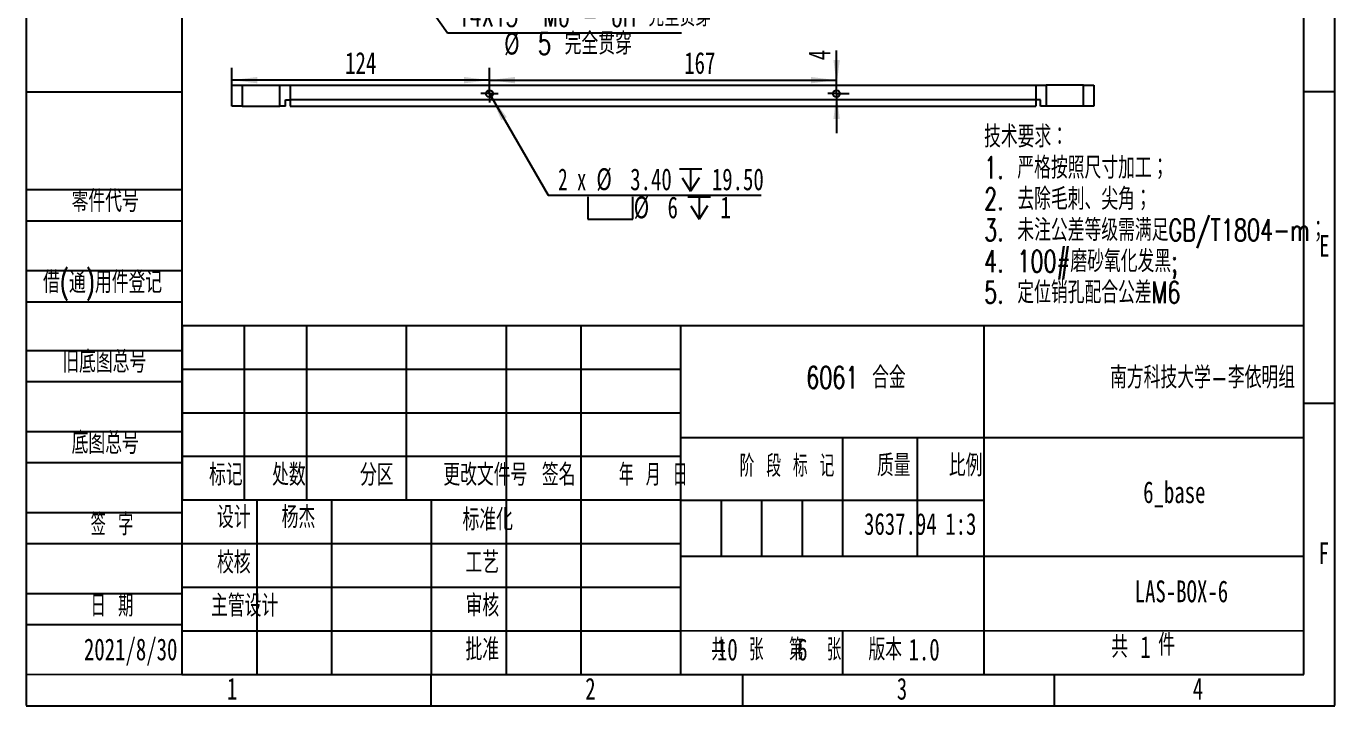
# Model space of a CAD drawing. Header units: millimetres. Extents: x 0 to 210, y 0 to 297.
# Drawn here: x 0 to 210, y 0 to 109 of the extents above; entities that cross this region are included whole.
import ezdxf

# ---------------------------------------------------------------- set-up
doc = ezdxf.new("R2010")
doc.units = ezdxf.units.MM
doc.layers.add('图框', color=7, linetype='Continuous')
doc.layers.add('图纸格式', color=7, linetype='Continuous')
doc.styles.add('SLDTEXTSTYLE0', font='TXT', dxfattribs={"width": 0.7, "bigfont": 'bigfont'})
doc.styles.add('SLDTEXTSTYLE1', font='TXT', dxfattribs={"width": 0.62, "bigfont": 'bigfont'})
doc.styles.add('SLDTEXTSTYLE2', font='TXT', dxfattribs={"width": 0.614286, "bigfont": 'bigfont'})
doc.styles.add('SLDTEXTSTYLE3', font='TXT', dxfattribs={"width": 0.6, "bigfont": 'bigfont'})
doc.styles.add('SLDTEXTSTYLE4', font='TXT', dxfattribs={"width": 0.633333, "bigfont": 'bigfont'})
doc.styles.add('SLDTEXTSTYLE5', font='TXT', dxfattribs={"width": 0.7})
doc.styles.add('SLDTEXTSTYLE7', font='TXT', dxfattribs={"width": 0.647368, "bigfont": 'bigfont'})
doc.styles.add('SLDTEXTSTYLE8', font='TXT', dxfattribs={"width": 0.633333})
doc.dimstyles.new('SLDDIMSTYLE0', dxfattribs={"dimtxt": 3.5, "dimasz": 4.08, "dimexe": 0, "dimexo": 0.0625, "dimgap": 0.875, "dimtad": 2, "dimlfac": 3, "dimrnd": 1e-09, "dimzin": 12, "dimdsep": 46, "dimtxsty": 'SLDTEXTSTYLE5', "dimsah": 1, "dimcen": 0.09, "dimadec": 0, "dimazin": 3, "dimtfac": 1, "dimtmove": 0, "dimatfit": 0, "dimfxl": 0, "dimfrac": 2, "dimtolj": 1, "dimtzin": 12, "dimarcsym": 0})
doc.dimstyles.new('SLDDIMSTYLE1', dxfattribs={"dimtxt": 3.5, "dimasz": 4.08, "dimexe": 0, "dimexo": 0.0625, "dimgap": 0.875, "dimtad": 2, "dimlfac": 3, "dimrnd": 1e-09, "dimzin": 12, "dimdsep": 46, "dimtxsty": 'SLDTEXTSTYLE5', "dimsah": 1, "dimcen": 0.09, "dimadec": 0, "dimazin": 3, "dimtfac": 1, "dimtofl": 0, "dimtmove": 0, "dimatfit": 3, "dimfxl": 0, "dimfrac": 2, "dimtolj": 1, "dimtzin": 12, "dimarcsym": 0})
doc.dimstyles.new('SLDDIMSTYLE4', dxfattribs={"dimtxt": 3.5, "dimasz": 4.08, "dimexe": 0, "dimexo": 0.0625, "dimgap": 0.875, "dimtad": 0, "dimtih": 1, "dimtoh": 1, "dimdec": 6, "dimlfac": 3, "dimrnd": 1e-09, "dimzin": 12, "dimdsep": 46, "dimtxsty": 'SLDTEXTSTYLE5', "dimblk1": 'NONE', "dimsah": 1, "dimcen": 0, "dimadec": 0, "dimazin": 3, "dimtfac": 1, "dimtmove": 0, "dimatfit": 3, "dimldrblk": 'NONE', "dimfxl": 0, "dimfrac": 2, "dimtolj": 1, "dimtzin": 12, "dimarcsym": 0})
doc.dimstyles.new('SLDDIMSTYLE5', dxfattribs={"dimtxt": 3.5, "dimasz": 4.08, "dimexe": 0, "dimexo": 0.0625, "dimgap": 0.875, "dimtad": 0, "dimtih": 1, "dimtoh": 1, "dimlfac": 3, "dimrnd": 1e-09, "dimzin": 4, "dimdsep": 46, "dimtxsty": 'SLDTEXTSTYLE5', "dimblk1": 'NONE', "dimsah": 1, "dimcen": 0, "dimadec": 0, "dimazin": 1, "dimtfac": 1, "dimtmove": 0, "dimatfit": 3, "dimldrblk": 'NONE', "dimfxl": 0, "dimfrac": 2, "dimtolj": 1, "dimtzin": 12, "dimarcsym": 0})

# ---------------------------------------------------------------- blocks, each defined once
blk = doc.blocks.new('SW_NOTE_0')
at = {"layer": '图纸格式', "color": 0, "char_height": 3.5, "attachment_point": 1, "style": 'SLDTEXTSTYLE0'}
for s, insert in [('技术要求：', (0, 4.51)), ('1. 严格按照尺寸加工；', (0, -0.49)), ('2. 去除毛刺、尖角；', (0, -5.49)), ('3. 未注公差等级需满足GB/T1804-m；', (0, -10.49)), ('4. 100#磨砂氧化发黑;', (0, -15.49)), ('5. 定位销孔配合公差M6', (0, -20.49))]:
    blk.add_mtext(s, dxfattribs=dict(at, insert=insert))
blk = doc.blocks.new('_D_19')
at = {"layer": '图纸格式'}
for p, q in [((55.87, 124.51), (56.83, 123.15)), ((56.83, 123.15), (67.61, 107.95)), ((67.61, 107.95), (105.16, 107.95))]:
    blk.add_line(p, q, dxfattribs=at)
blk.add_solid([(56.83, 123.15), (58.78, 119.53), (59.61, 120.12)], dxfattribs=at)
at = {"layer": '图纸格式', "char_height": 3.5, "attachment_point": 1}
for s, insert, style in [('14X13  M6 - 6H 完全贯穿', (69.2, 112.46), 'SLDTEXTSTYLE7'), ('%%c', (76.7, 107.96), 'SLDTEXTSTYLE5'), ('5 完全贯穿', (82.13, 107.95), 'SLDTEXTSTYLE0')]:
    blk.add_mtext(s, dxfattribs=dict(at, insert=insert, style=style))
blk = doc.blocks.new('_None')
blk = doc.blocks.new('_D_36')
at = {"layer": '图纸格式'}
for p, q in [((33.02, 99.52), (33.02, 102.35)), ((74.35, 98.19), (74.35, 102.35)), ((74.35, 100.35), (33.02, 100.35))]:
    blk.add_line(p, q, dxfattribs=at)
for points in [[(33.02, 100.35), (37.1, 99.84), (37.1, 100.86)], [(74.35, 100.35), (70.27, 100.86), (70.27, 99.84)]]:
    blk.add_solid(points, dxfattribs=at)
at = {"layer": '图纸格式', "insert": (51.18, 104.86), "char_height": 3.5, "attachment_point": 1, "style": 'SLDTEXTSTYLE5'}
blk.add_mtext('124', dxfattribs=at)
blk = doc.blocks.new('_D_37')
at = {"layer": '图纸格式'}
for p, q in [((74.35, 98.19), (74.35, 102.35)), ((130.02, 98.19), (130.02, 102.35)), ((74.35, 100.35), (130.02, 100.35))]:
    blk.add_line(p, q, dxfattribs=at)
for points in [[(74.35, 100.35), (78.43, 99.84), (78.43, 100.86)], [(130.02, 100.35), (125.94, 100.86), (125.94, 99.84)]]:
    blk.add_solid(points, dxfattribs=at)
at = {"layer": '图纸格式', "insert": (105.6, 104.86), "char_height": 3.5, "attachment_point": 1, "style": 'SLDTEXTSTYLE5'}
blk.add_mtext('167', dxfattribs=at)
blk = doc.blocks.new('_D_38')
at = {"layer": '图纸格式'}
for p, q in [((130.05, 99.52), (130.05, 105.09)), ((130.05, 98.19), (130.05, 99.52)), ((130.02, 98.19), (132.05, 98.19)), ((130.05, 98.19), (130.05, 91.84))]:
    blk.add_line(p, q, dxfattribs=at)
for points in [[(130.05, 99.52), (130.56, 103.6), (129.54, 103.6)], [(130.05, 98.19), (129.54, 94.11), (130.56, 94.11)]]:
    blk.add_solid(points, dxfattribs=at)
at = {"layer": '图纸格式', "insert": (125.54, 103.55), "char_height": 3.5, "attachment_point": 1, "rotation": 90, "style": 'SLDTEXTSTYLE5'}
blk.add_mtext('4', dxfattribs=at)
blk = doc.blocks.new('SW_SYMBOL_HOLE_DEPTH')
at = {"layer": '图纸格式', "color": 0}
for p, q in [((0, 875), (800, 875)), ((100, 555), (400, 75)), ((400, 875), (400, 75)), ((700, 555), (400, 75))]:
    blk.add_line(p, q, dxfattribs=at)
blk = doc.blocks.new('SW_SYMBOL_HOLE_SPOT')
at = {"layer": '图纸格式', "color": 0}
for p, q in [((0, 875), (0, 75)), ((1600, 75), (1600, 875)), ((0, 75), (1600, 75))]:
    blk.add_line(p, q, dxfattribs=at)
blk = doc.blocks.new('_D_39')
at = {"layer": '图纸格式'}
for p, q in [((74.07, 98.68), (74.64, 97.7)), ((74.64, 97.7), (83.78, 81.87)), ((83.78, 81.87), (117.92, 81.87))]:
    blk.add_line(p, q, dxfattribs=at)
blk.add_solid([(74.64, 97.7), (76.24, 93.91), (77.12, 94.42)], dxfattribs=at)
at = {"layer": '图纸格式', "xscale": 0.004511737089201878, "yscale": 0.004511737089201878, "zscale": 0.004511737089201878}
for name, p in [('SW_SYMBOL_HOLE_DEPTH', (104.82, 82.2)), ('SW_SYMBOL_HOLE_SPOT', (90.13, 77.69)), ('SW_SYMBOL_HOLE_DEPTH', (106.2, 77.69))]:
    blk.add_blockref(name, p, dxfattribs=at)
at = {"layer": '图纸格式', "char_height": 3.5, "attachment_point": 1}
for s, insert, style in [('2 x', (85.37, 86.19), 'SLDTEXTSTYLE8'), ('%%c', (91.5, 86.21), 'SLDTEXTSTYLE5'), ('3.40', (96.93, 86.19), 'SLDTEXTSTYLE5'), ('19.50', (110.03, 86.19), 'SLDTEXTSTYLE5'), ('%%c', (97.49, 81.69), 'SLDTEXTSTYLE5'), ('6', (102.92, 81.68), 'SLDTEXTSTYLE5'), ('1', (111.41, 81.68), 'SLDTEXTSTYLE5')]:
    blk.add_mtext(s, dxfattribs=dict(at, insert=insert, style=style))
blk = doc.blocks.new('SW_CENTERMARKSYMBOL_8')
at = {"layer": '图纸格式', "color": 0}
for p, q in [((-0.83, 0), (-1.4, 0)), ((0, 0), (-0.83, 0)), ((0, 0.83), (0, 1.4)), ((0, 0), (0, 0.83)), ((0, 0), (0, -0.83)), ((0, 0), (0.83, 0)), ((0.83, 0), (1.4, 0)), ((0, -0.83), (0, -1.4))]:
    blk.add_line(p, q, dxfattribs=at)
blk = doc.blocks.new('SW_CENTERMARKSYMBOL_9')
at = {"layer": '图纸格式', "color": 0}
for p, q in [((-0.83, 0), (-1.4, 0)), ((0, 0), (-0.83, 0)), ((0, 0.83), (0, 1.4)), ((0, 0), (0, 0.83)), ((0, 0), (0, -0.83)), ((0, 0), (0.83, 0)), ((0.83, 0), (1.4, 0)), ((0, -0.83), (0, -1.4))]:
    blk.add_line(p, q, dxfattribs=at)

msp = doc.modelspace()

# ---------------------------------------------------------------- linework, layer by layer
at = {"color": 7, "linetype": 'Continuous', "lineweight": 25}
for p, q in [((33.01789422, 96.18641718), (33.01789422, 99.51975051)), ((33.01789422, 99.51975051), (34.68456088, 99.51975051)), ((34.68456088, 99.51975051), (34.68456088, 96.18641718)), ((34.68456088, 99.51975051), (40.68456088, 99.51975051)), ((40.68456088, 96.18641718), (40.68456088, 99.51975051)), ((40.68456088, 99.51975051), (42.35122755, 99.51975051)), ((42.35122755, 99.51975051), (42.35122755, 97.18641718)), ((42.35122755, 99.51975051), (162.01859524, 99.51975051)), ((162.01859524, 99.51975051), (162.01859524, 97.18641718)), ((162.01859524, 99.51975051), (163.68526191, 99.51975051)), ((163.68526191, 99.51975051), (163.68526191, 96.18641718)), ((169.68526191, 99.51975051), (163.68526191, 99.51975051)), ((169.68526191, 96.18641718), (169.68526191, 99.51975051)), ((169.68526191, 99.51975051), (171.35192857, 99.51975051)), ((171.35192857, 99.51975051), (171.35192857, 96.18641718)), ((41.61789422, 97.18641718), (42.35122755, 97.18641718)), ((41.61789422, 96.18641718), (41.61789422, 97.18641718)), ((162.01859524, 97.18641718), (42.35122755, 97.18641718)), ((42.35122755, 97.18641718), (42.35122755, 96.18641718)), ((162.01859524, 97.18641718), (162.01859524, 96.18641718)), ((162.75192857, 97.18641718), (162.01859524, 97.18641718)), ((162.75192857, 96.18641718), (162.75192857, 97.18641718)), ((34.68456088, 96.18641718), (33.01789422, 96.18641718)), ((34.68456088, 96.18641718), (40.68456088, 96.18641718)), ((41.61789422, 96.18641718), (40.68456088, 96.18641718)), ((42.35122755, 96.18641718), (162.01859524, 96.18641718)), ((163.68526191, 96.18641718), (162.75192857, 96.18641718)), ((169.68526191, 96.18641718), (163.68526191, 96.18641718)), ((171.35192857, 96.18641718), (169.68526191, 96.18641718))]:
    msp.add_line(p, q, dxfattribs=at)
for centre in [(74.35157806, 98.18641718), (130.01824473, 98.18641718)]:
    msp.add_circle(centre, 0.56666667, dxfattribs=at)
msp.add_open_spline([(130.53543199, 98.41799534), (130.53885536, 98.34205067), (130.54124382, 98.26417658), (130.54121953, 98.10736297), (130.53884327, 98.03051553), (130.53543199, 97.95483902)], degree=3, knots=[0, 0, 0, 0, 0.5, 0.5, 1, 1, 1, 1], dxfattribs=at)
at = {"layer": '图框'}
for p, q in [((0, 297), (0, 0)), ((210, 0), (210, 297)), ((0, 98.5), (25, 98.5)), ((210, 98.5), (205, 98.5)), ((0, 82.79059372), (25, 82.79059372)), ((0, 77.79059372), (25, 77.79059372)), ((0, 69.79059372), (25, 69.79059372)), ((0, 64.79059372), (25, 64.79059372)), ((25.01325671, 61.0216466), (24.99810284, 5.02164865)), ((0, 57), (25, 57)), ((25, 54), (105, 54)), ((0, 52), (25, 52)), ((210, 48.5), (205, 48.5)), ((25, 47), (105, 47)), ((0, 44), (25, 44)), ((0, 39), (25, 39)), ((111.5, 33), (111.5, 24)), ((118, 33), (118, 24)), ((124.5, 33), (124.5, 24)), ((0, 31), (25, 31)), ((0, 26), (25, 26)), ((0, 18), (25, 18)), ((0, 13), (25, 13)), ((-0.00189625, 5.02841377), (24.99810284, 5.02164865)), ((64.99999231, -0.02841395), (64.99999231, 4.97158605)), ((153.6900128, 4.99715582), (153.6900128, 4.98682399)), ((165, -0.02841395), (165, 4.98376345)), ((-0.00000769, -0.02841395), (209.99999231, -0.02841395))]:
    msp.add_line(p, q, dxfattribs=at)
at = {"layer": '图框', "lineweight": 25}
for p, q in [((25, 292), (25, 5)), ((205, 4.97293926), (205, 292)), ((25, 61), (205, 61)), ((35, 61), (35, 33)), ((45, 61), (45, 33)), ((61, 61), (61, 33)), ((77, 61), (77, 5)), ((89, 61), (89, 5)), ((105, 61), (105, 4.99999974)), ((153.6900128, 60.98683224), (153.6900128, 4.99715582)), ((105, 43), (205, 43)), ((131, 43), (131, 24)), ((143, 43), (143, 24)), ((25, 40), (105, 40)), ((25, 33), (105, 33)), ((37, 33), (37, 5)), ((49, 33), (49, 5)), ((64.99999231, 32.97158605), (64.99999231, 4.97158605)), ((105.01329698, 32.98682811), (153.6900128, 32.98682811)), ((25, 26), (105, 26)), ((105, 24), (205, 24)), ((25, 19), (105, 19)), ((24.99999707, 12.02164839), (105, 12.02164839)), ((105, 12.02164839), (205, 12.04870888)), ((131, 12.02868412), (131, 4.99296402)), ((24.99810284, 5.02164865), (205, 4.97293926)), ((114.99905142, -0.02841395), (114.99905142, 4.99729395))]:
    msp.add_line(p, q, dxfattribs=at)

# ---------------------------------------------------------------- block references
at = {"layer": '图纸格式'}
for name, p in [('SW_CENTERMARKSYMBOL_8', (74.35157806, 98.18641718)), ('SW_CENTERMARKSYMBOL_9', (130.01824473, 98.18641718)), ('SW_NOTE_0', (153.71680719, 88.53676275))]:
    msp.add_blockref(name, p, dxfattribs=at)

# ---------------------------------------------------------------- texts
at = {"layer": '图框', "char_height": 3.5}
for s, insert, attachment_point, style in [('零件代号', (7.29211667, 82.70329204), 1, 'SLDTEXTSTYLE0'), ('E', (208.31788194, 75.52069777), 2, 'SLDTEXTSTYLE5'), ('借(通)用件登记', (2.70461632, 69.67773255), 1, 'SLDTEXTSTYLE0'), ('旧底图总号', (5.79211643, 56.90530001), 1, 'SLDTEXTSTYLE0'), ('6061 合金', (133.15133933, 54.39905289), 2, 'SLDTEXTSTYLE0'), ('南方科技大学-李依明组', (188.77901833, 54.39905289), 2, 'SLDTEXTSTYLE0'), ('底图总号', (7.29211667, 43.88526413), 1, 'SLDTEXTSTYLE0'), ('阶 段 标 记', (122.08305005, 40.21624708), 2, 'SLDTEXTSTYLE2'), ('质量', (139.22666099, 40.28618167), 2, 'SLDTEXTSTYLE0'), ('比例', (150.75914226, 40.28618167), 2, 'SLDTEXTSTYLE0'), ('标记', (32.04010752, 38.78855981), 2, 'SLDTEXTSTYLE0'), ('处数', (42.16063697, 38.78855981), 2, 'SLDTEXTSTYLE0'), ('分区', (56.25990084, 38.78855981), 2, 'SLDTEXTSTYLE0'), ('更改文件号', (73.68047433, 38.78855981), 2, 'SLDTEXTSTYLE0'), ('签名', (85.44110771, 38.78855981), 2, 'SLDTEXTSTYLE0'), ('年 月 日', (100.61729645, 38.78855981), 2, 'SLDTEXTSTYLE1'), ('6_base', (184.24360184, 35.99341121), 2, 'SLDTEXTSTYLE5'), ('设计', (33.31082705, 31.97276116), 2, 'SLDTEXTSTYLE0'), ('杨杰', (43.69188705, 31.97276145), 2, 'SLDTEXTSTYLE0'), ('标准化', (74.07404119, 31.59203863), 2, 'SLDTEXTSTYLE0'), ('签 字', (13.76749305, 30.80699396), 2, 'SLDTEXTSTYLE4'), ('3637.94', (140.281777, 30.90835364), 2, 'SLDTEXTSTYLE5'), ('1:3', (149.98622562, 30.90835364), 2, 'SLDTEXTSTYLE5'), ('F', (208.22430554, 26.21096062), 2, 'SLDTEXTSTYLE5'), ('校核', (33.31082705, 24.70216765), 2, 'SLDTEXTSTYLE0'), ('工艺', (73.19661051, 24.70216765), 2, 'SLDTEXTSTYLE0'), ('LAS-BOX-6', (185.3798864, 20.08420473), 2, 'SLDTEXTSTYLE5'), ('日 期', (13.76749305, 17.7869982), 2, 'SLDTEXTSTYLE4'), ('主管设计', (35.06082713, 17.78791054), 2, 'SLDTEXTSTYLE0'), ('审核', (73.19661051, 17.79738322), 2, 'SLDTEXTSTYLE0'), ('2021/8/30', (16.76850515, 10.77839845), 2, 'SLDTEXTSTYLE5'), ('批准', (73.19904103, 10.77839816), 2, 'SLDTEXTSTYLE0'), ('共  张', (114.13669954, 10.74831967), 2, 'SLDTEXTSTYLE3'), ('10', (110.84850132, 10.74831996), 1, 'SLDTEXTSTYLE5'), ('第  张', (126.6114846, 10.74831967), 2, 'SLDTEXTSTYLE3'), ('6', (123.72354153, 10.74831996), 1, 'SLDTEXTSTYLE5'), ('版本', (137.85227334, 10.74831967), 2, 'SLDTEXTSTYLE0'), ('1.0', (141.58901891, 10.74831996), 1, 'SLDTEXTSTYLE5'), ('共', (174.12816581, 11.16637501), 1, 'SLDTEXTSTYLE0'), ('件', (181.66002737, 11.52216087), 1, 'SLDTEXTSTYLE0'), ('1', (33.04444444, 4.46096062), 2, 'SLDTEXTSTYLE5'), ('2', (90.54444444, 4.46096062), 2, 'SLDTEXTSTYLE5'), ('3', (140.54444444, 4.46096062), 2, 'SLDTEXTSTYLE5'), ('4', (188.04444444, 4.46096062), 2, 'SLDTEXTSTYLE5')]:
    msp.add_mtext(s, dxfattribs=dict(at, insert=insert, attachment_point=attachment_point, style=style))
at = {"layer": '图纸格式', "insert": (178.79285063, 11.1663753), "char_height": 3.5, "attachment_point": 1, "style": 'SLDTEXTSTYLE5'}
msp.add_mtext('1', dxfattribs=at)

# ---------------------------------------------------------------- dimensions: what is measured, and where the dimension line sits
at = {"layer": '图纸格式'}
dim = msp.add_diameter_dim_2p(p1=(55.86988569, 124.51039377), p2=(56.83397146, 123.15086575), text='14X13  M6 - 6H 完全贯穿\\P%%c 5 完全贯穿\\P', dimstyle='SLDDIMSTYLE4', override={"dimpost": '<>'}, dxfattribs=at)
dim.commit()
dim.dimension.update_dxf_attribs({"geometry": '_D_19', "text_midpoint": (87.17891357, 107.86040099), "dimtype": 163})
dim = msp.add_linear_dim(base=(130.05125509, 99.51975051), p1=(130.01824473, 98.18641718), p2=(171.35192857, 99.51975051), angle=90, dimstyle='SLDDIMSTYLE0', dxfattribs=at)
dim.commit()
dim.dimension.update_dxf_attribs({"geometry": '_D_38', "text_midpoint": (130.05125509, 104.31915387), "dimtype": 160})
for base, p2, picture, middle in [((33.01789422, 100.34871225), (33.01789422, 99.51975051), '_D_36', (53.48305178, 100.34871225)), ((130.01824473, 100.34871225), (130.01824473, 98.18641718), '_D_37', (107.89530327, 100.34871225))]:
    dim = msp.add_linear_dim(base=base, p1=(74.35157806, 98.18641718), p2=p2, dimstyle='SLDDIMSTYLE1', dxfattribs=at)
    dim.commit()
    dim.dimension.update_dxf_attribs({"geometry": picture, "text_midpoint": middle, "dimtype": 160})
dim = msp.add_diameter_dim_2p(p1=(74.06801301, 98.67703105), p2=(74.63514311, 97.69580331), text='2 x <> {\\fGDT;x} 19.50\\P{\\fGDT;v}%%c 6 {\\fGDT;x} 1\\P', dimstyle='SLDDIMSTYLE5', dxfattribs=at)
dim.commit()
dim.dimension.update_dxf_attribs({"geometry": '_D_39', "text_midpoint": (101.64495094, 81.68089799), "dimtype": 163})

doc.saveas('drawing.dxf')
